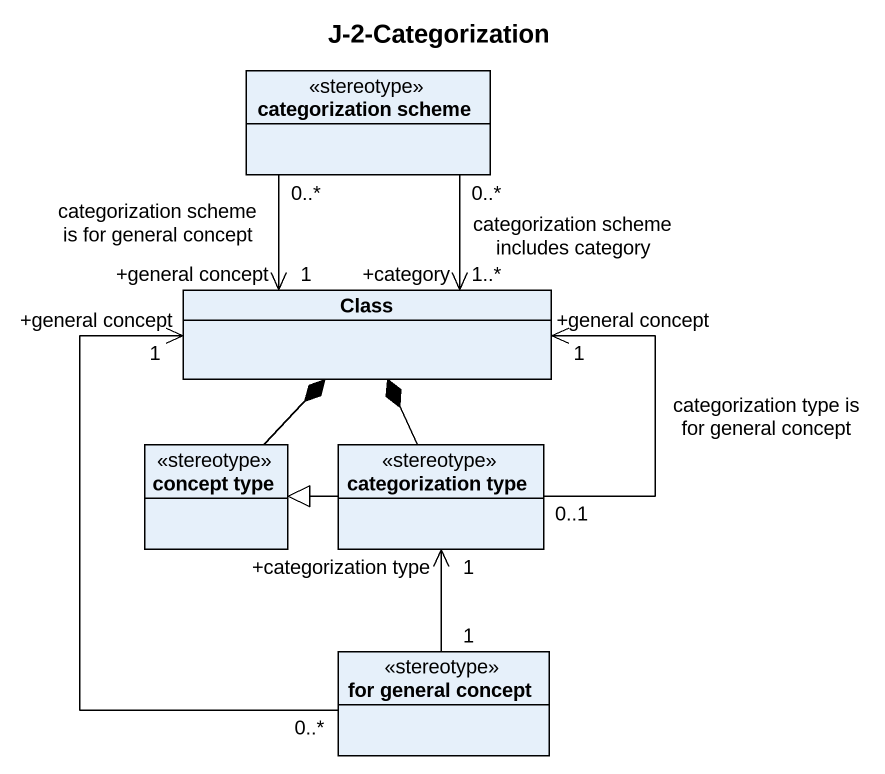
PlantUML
@startuml
title J-2-Categorization
hide circle
hide empty members
class "categorization scheme" as categorization_scheme <<stereotype>>
class "Class" as Class_
class "concept type" as concept_type <<stereotype>>
class "categorization type" as categorization_type <<stereotype>>
class "for general concept" as for_general_concept <<stereotype>>
categorization_scheme "0..*" --> "+category\n1..*" Class_ : categorization scheme includes category
categorization_scheme "0..*" --> "+general concept\n1" Class_ : categorization scheme is for general concept
concept_type -up-* Class_
categorization_type -up-* Class_
categorization_type "0..1" -up-> "+general concept\n1" Class_ : categorization type is for general concept
categorization_type -left-|> concept_type
categorization_type "+categorization type\n1" <-- "1" for_general_concept
for_general_concept "0..*" -up-> "+general concept\n1" Class_
@enduml
